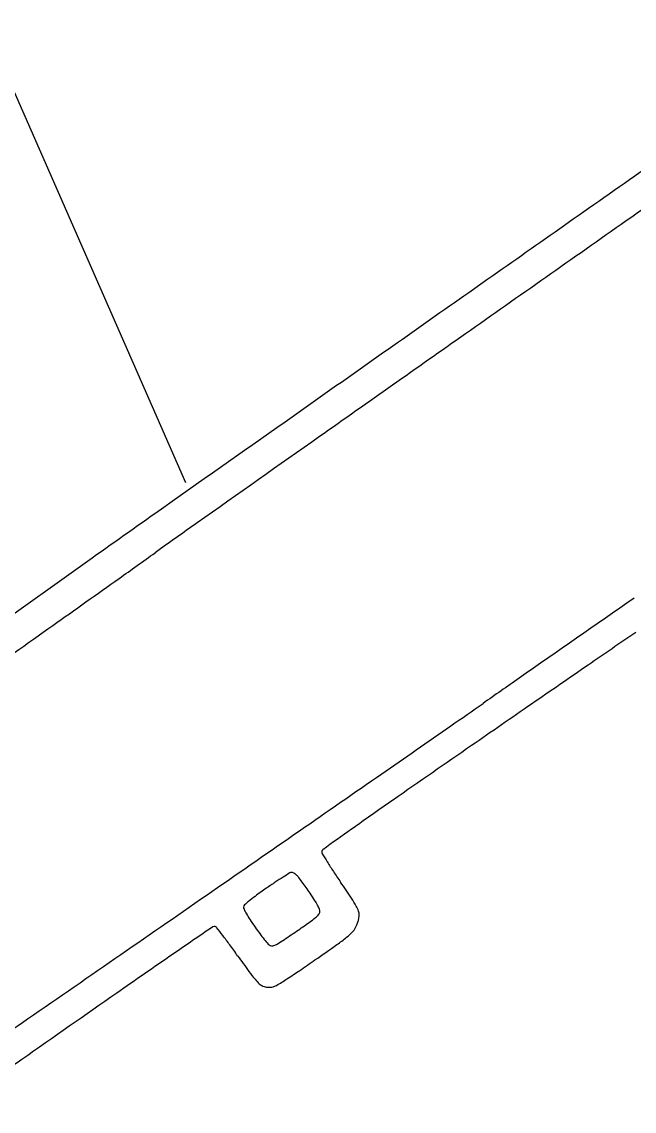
# Model space of a CAD drawing. Header units: metres. Extents: x 26.3 to 44.2, y 14.4 to 19.6.
# Drawn here: x 27.7652 to 27.8194, y 15.3619 to 15.4583 of the extents above; entities that cross this region are included whole.
import ezdxf

# ---------------------------------------------------------------- set-up
doc = ezdxf.new("R2010")
doc.units = ezdxf.units.M
doc.header["$MEASUREMENT"] = 0
doc.layers.add('Frame(Steel)', color=140, linetype='Continuous')
doc.layers.add('Suspensions', color=6, linetype='Continuous')

msp = doc.modelspace()

# ---------------------------------------------------------------- linework, layer by layer
at = {"layer": 'Frame(Steel)'}
msp.add_line((27.66853423193664, 15.67110117040141), (27.77971887850353, 15.41754815011773), dxfattribs=at)
at = {"layer": 'Suspensions'}
msp.add_line((27.77065097068665, 15.4102685314999), (27.75916218476393, 15.40209850021218), dxfattribs=at)
for centre, radius, start, end in [((78.71014172855945, -57.00229664454508), 88.53486666568097, 125.0780383338521, 125.0894974897451), ((69.03108004209568, -43.18498836220582), 71.66191752657764, 125.0913206432079, 125.1062175458603), ((41.142213290214, -3.52776217818443), 23.18293414996307, 125.0894206330527, 125.1304444107459), ((46.7864694946128, -11.54136288107757), 32.98192616156338, 125.1062634677679, 125.1365156391751), ((40.10978047590079, -2.060422899147541), 21.38877638770747, 125.1304350663854, 125.1739798582914), ((40.56596096363816, -2.70245461276115), 22.17354858860449, 125.1365150042757, 125.1773095988582), ((38.91746966291447, -0.3685953784680631), 19.31902146635944, 125.173960301068, 125.2154424449825), ((43.42935394132495, -6.765016690694075), 27.14380310738869, 125.1772741931651, 125.2052345334287), ((29.06887458464518, 13.58469121504381), 2.240115418945769, 125.2154224381626, 125.4177910788079), ((28.13161665544052, 14.91670132134093), 0.608587600042353, 125.2051597921769, 125.6351068172616), ((27.25153021036251, 16.14440361278854), 0.9019768862460776, 305.3864233156835, 305.6350869011927), ((22.61719826050851, 22.66880004939595), 8.904775239537551, 305.3401868536005, 305.3864818428176), ((146.1519504771983, -154.5019116671035), 207.0548850452163, 124.8551092095821, 124.8585469563526), ((22.1360805529018, 23.34727877262623), 9.73652497734516, 305.2907466188905, 305.34025017162), ((29.89535480237858, 12.37930459418004), 3.668688466689836, 124.4583397800624, 124.5383246850153), ((29.91723870765373, 12.34750371105432), 3.707291594401353, 124.5382792412251, 124.6322443143614), ((29.80253464994214, 12.53848282606101), 3.487500732857354, 124.8585696217036, 124.9222825268806), ((26.99924568894855, 16.55357278186697), 1.409373408066182, 304.7816104143109, 304.9223288311117), ((30.51305192918734, 11.48486366759029), 4.755690964651742, 124.6322536090034, 124.7101758661387), ((14.15721250229623, 35.04345993895159), 23.92145335303739, 304.7637853393423, 304.7816616225143), ((30.38816189167152, 11.66516616059013), 4.536359000640672, 124.7102247586682, 124.8165657178127), ((13.91887258693872, 35.38686705404722), 24.33946574740813, 304.7429055331912, 304.7637611968764), ((28.0489533887116, 15.02877040111945), 0.4393198371438503, 124.8165560695723, 125.4067012942154), ((10.12554535400875, 40.85638342367444), 30.99566141863601, 304.7254751647868, 304.7428930817251), ((28.38156108270201, 14.56086152129881), 1.013398749765291, 125.4066915654094, 125.5831625314331), ((27.79202100770129, 15.38483385078744), 0.0002413583424281467, 125.5832351018095, 183.2824806929997), ((27.79211714338628, 15.38483936358145), 0.0003376519602087601, 183.2823346377678, 211.6084018359845), ((27.86523261536511, 15.42983519518903), 0.08618925127405418, 211.6084654051852, 212.1727131017801), ((27.82918952859946, 15.40716163689661), 0.04360763142187284, 212.172734702646, 213.4820436116337), ((27.80528935211949, 15.35596550025251), 0.03155824541689712, 122.440343395541, 123.9407838317772), ((27.81889702807785, 15.33455654273233), 0.05692578978147088, 121.7353640536344, 122.4403291013619), ((27.78910931080921, 15.38272044749059), 0.0002947927777205548, 92.40877235272403, 121.7352695505182), ((27.7891077974223, 15.38275641081524), 0.0002587976244469249, 69.6386635341928, 92.40864824118962), ((27.78886131946077, 15.38209226589186), 0.0009672041918665146, 61.09850808079962, 69.63895762802692), ((27.78876670040288, 15.38192088952783), 0.00116296584341742, 53.053914852994, 61.09814578651321), ((27.78878163214115, 15.38194074454917), 0.001138122762294546, 44.87826441648659, 53.053881798626), ((27.78827216868016, 15.38143341193523), 0.001857107740575275, 37.53381370250693, 44.87890862038108), ((27.76659751351919, 15.36478167789031), 0.02918970591653614, 36.54948006213455, 37.53358632262078), ((27.85584555624324, 15.42479277486089), 0.07556699367549842, 213.4819863214745, 214.3494402808714), ((27.8328107751842, 15.31589227517807), 0.08017380331162935, 124.9439764420839, 125.8256395478842), ((27.81783340465793, 15.3373264119766), 0.05402530721487098, 123.940640727195, 124.9437688289237), ((27.76589650818856, 15.36426193691444), 0.03006236802230049, 35.41539506956428, 36.54961306088278), ((27.75935280994639, 15.35960907214869), 0.03809163556060825, 34.46548635419602, 35.41521575894554), ((27.65789737125556, 15.28951145942568), 0.1641922986278757, 33.75258533099626, 34.34937682149587), ((18.21240397056829, 29.18854367695626), 16.79933208182967, 304.6920542590404, 304.7255149940385), ((27.7922440338458, 15.37208640324817), 0.01086694555301184, 125.8255593460286, 129.6747862012463), ((27.77277371489621, 15.36882110634995), 0.02181335973676328, 32.57224762651509, 34.46548629805936), ((27.78553737997939, 15.37697508468626), 0.006667452399669767, 27.99436548608233, 32.57237682397549), ((27.78554528734644, 15.37481142507821), 0.01066681337326958, 29.36278607172978, 33.75248099740313), ((27.78522417867222, 15.37990853497605), 0.0003545564687300081, 175.3096252240318, 206.7239951974624), ((27.78518861573445, 15.37991145320316), 0.0003188739997516005, 135.1790159940448, 175.3097032983275), ((27.7925411525166, 15.38359246853535), 0.008546593621269229, 206.7242277701483, 209.8480293901257), ((27.78840294692305, 15.37671719332396), 0.004850454426690165, 129.6750397076033, 135.1794179532826), ((27.78796679627314, 15.37826652956396), 0.003916108473439582, 22.34535806253771, 27.99426524442481), ((27.79121572598399, 15.37957312029349), 0.0004079678391370623, 319.2990856705946, 355.3097187279944), ((27.79115711917518, 15.37957792780801), 0.0004667714974729239, 355.3098207705289, 22.34535006314156), ((27.79224398291447, 15.37858022386191), 0.002980698191657874, 19.80301434627458, 29.36265291253054), ((27.79406782004576, 15.37923695545792), 0.001042225011376871, 358.8690966888058, 19.80294019997446), ((27.7941813888128, 15.38453365564294), 0.01043768015518966, 209.8479727686956, 213.2103062234755), ((27.80724970233821, 15.39308861374171), 0.02605715922681188, 213.2101878533572, 214.907945335569), ((27.72766952406442, 15.4677745066985), 0.1091954064223573, 304.5198790258427, 305.2434077258214), ((27.78577127360908, 15.38554237364703), 0.008508083454945636, 305.2433550719955, 309.9260603462072), ((27.78961373708558, 15.38095108336968), 0.002521058151905756, 309.9260719851583, 319.2992448123127), ((27.79153194655995, 15.37973814502302), 0.003632172309022434, 338.1521219436696, 343.1864651577445), ((27.79176657236147, 15.37966723972032), 0.003387066559107046, 343.1865803729731, 348.312322728476), ((27.79382324395199, 15.37924177855124), 0.001286848656704134, 348.3125948136108, 358.8693180760679), ((29.71246416905268, 12.56500267450196), 3.411772935368239, 124.456389002593, 124.5294984147718), ((27.78227795280154, 15.37802560830824), 0.0002165668575278107, 66.71736828587542, 124.4563798974948), ((27.78224021313785, 15.37793789609179), 0.0003120535849914615, 37.8682199274797, 66.71798703632214), ((27.69671978238857, 15.31143942113402), 0.1086439106135227, 37.40132740385994, 37.86771440529252), ((27.80412549792413, 15.39090855064623), 0.02224752298187302, 214.9080641040628, 216.7437816203939), ((27.79854685140688, 15.38674378347623), 0.01528572849042949, 216.7439701733039, 219.1759701319612), ((27.71168895579201, 15.49100887628994), 0.1373949541600003, 303.9052651787702, 304.5199328275958), ((27.79084517155695, 15.38121609037612), 0.005046615190081334, 308.551505843027, 316.0170252615703), ((27.79309767104916, 15.37904216629668), 0.001916167959165769, 316.0171056696472, 331.3994257370807), ((27.792624918198, 15.37929991085284), 0.002454617134457809, 331.3997293028907, 338.1524885151367), ((27.74350073559878, 15.34720785843791), 0.04975555276226228, 36.21143718575396, 37.40134524269536), ((27.79947584925801, 15.38750078367632), 0.01648409667677246, 219.1759070978069, 221.0501248556203), ((27.78745434390049, 15.37703217038103), 0.0005433170412933138, 221.0501328905463, 243.1550272354326), ((27.78712058066425, 15.37787960428049), 0.001399972957634097, 283.6886554074525, 298.2512591057378), ((27.7847154909949, 15.38235548722313), 0.006481113029877529, 298.2511364777451, 303.90531166662), ((27.78234746527623, 15.3918794532305), 0.01868180200205093, 305.2293245598118, 308.5515594982945), ((17.28285234950859, 30.53139626245079), 18.43252505344802, 304.6608646416931, 304.6920335455561), ((28.24846752167104, 14.69278179584088), 0.8289972631993767, 124.529437293659, 124.9435707372302), ((27.71307155296669, 15.3249277139043), 0.08746947586893275, 35.4315407493888, 36.21144788958237), ((27.78736836339869, 15.37686228680309), 0.0003529146338988443, 243.1548381890002, 283.6885205996757), ((27.60204557398951, 15.64719548766711), 0.3312438749443697, 304.82029974242, 305.2293911736581), ((27.91365013111777, 15.46763763969933), 0.158696908784895, 215.4315123124461, 216.0498468646264), ((27.72229447495717, 15.47431069050725), 0.1206519679941333, 304.0488825418403, 304.8203100038002), ((27.79620753044458, 15.38215434791165), 0.01343797574555583, 216.0497059733743, 219.8230941946898), ((27.7562556696589, 15.4240534772303), 0.0599959688522211, 302.7479385004843, 304.0489970848063), ((27.78915980795052, 15.37627760351252), 0.004261564841187418, 219.8232066861736, 227.1753989786641), ((27.78696578469006, 15.37391031867375), 0.001033906932538502, 227.1755893667158, 248.2339740837445), ((27.7870362441543, 15.37408675919409), 0.001223895861829328, 248.2335557732812, 258.3966603926301), ((27.78720460916177, 15.37490681174458), 0.002061053529852897, 258.3971347426105, 265.2758332174929), ((27.78720002847643, 15.37485119855351), 0.002005252011368083, 265.2754013047441, 272.2150071005084), ((27.78723961390459, 15.37382791414366), 0.000981202213030818, 272.2146344739996, 284.059718912745), ((27.78722302546067, 15.37389410208391), 0.001049437246309203, 284.0603884582438, 301.9105733725189), ((27.74787111913651, 15.43708980443913), 0.07549585641817662, 301.9104855305764, 302.7479169169043), ((31.43545024056488, 10.13172965383112), 6.393173347099867, 124.9434936696989, 125.0353960951119), ((18.46242270097082, 28.82540510757132), 16.35844886523532, 304.6296691800786, 304.6608380839415), ((30.70250055805701, 11.17711301913744), 5.116442515034766, 125.0353823344366, 125.1245345628621)]:
    msp.add_arc(centre, radius, start, end, dxfattribs=at)

doc.saveas('drawing.dxf')
